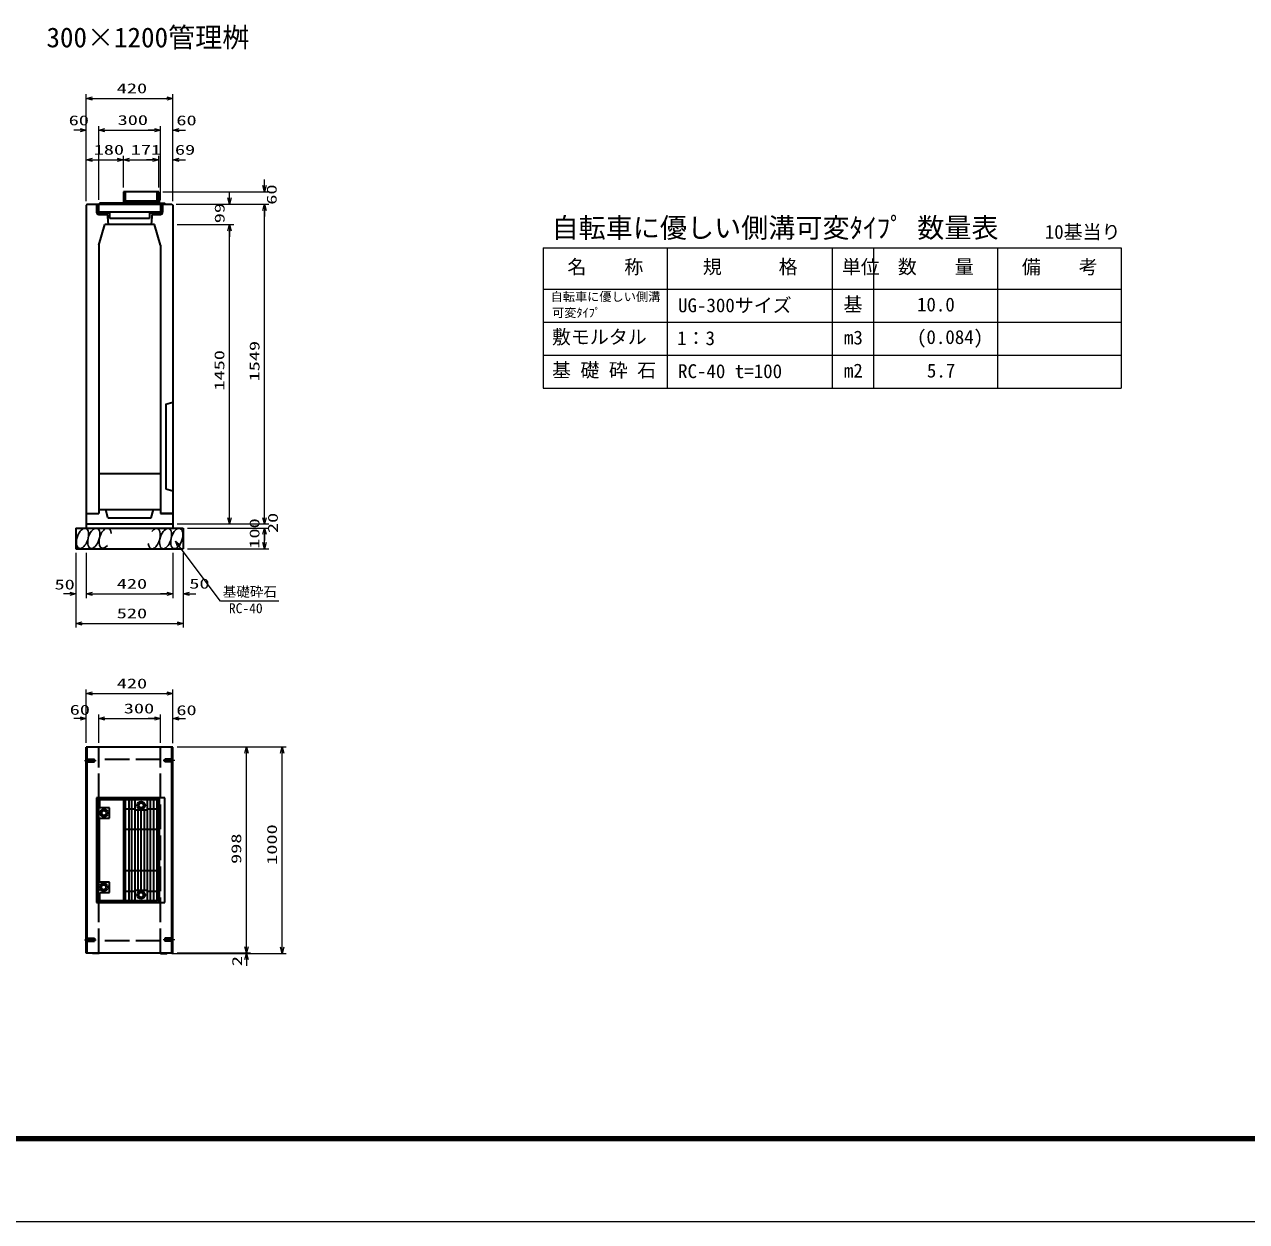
# Model space of a CAD drawing. Units: millimetres on the paper. Extents: x 20 to 861, y 20 to 614.
# Drawn here: x 278.1 to 574.2, y 20.1 to 310.1 of the extents above; entities that cross this region are included whole.
import ezdxf
from ezdxf.enums import TextEntityAlignment as Align

# ---------------------------------------------------------------- set-up
doc = ezdxf.new("R2010")
doc.units = ezdxf.units.MM
doc.linetypes.add('CHAIN', pattern=[18.5, 12, -1.5, 3.5, -1.5])
doc.linetypes.add('DASHED', pattern=[7.5, 6, -1.5])
for name, color, linetype, lineweight in [('D-BMK-HTXT', 7, 'Continuous', 13), ('D-TTL-LINE（区切線）', 1, 'Continuous', 35), ('D-TTL（外枠）', 2, 'Continuous', 140)]:
    doc.layers.add(name, color=color, linetype=linetype, lineweight=lineweight)
doc.styles.add('ＭＳ ゴシック', font='')
doc.styles.get('ＭＳ ゴシック').set_extended_font_data('MS Gothic')

# ---------------------------------------------------------------- blocks, each defined once
blk = doc.blocks.new('_Open30@@SfigorgFlag@@4')
at = {"color": 7, "linetype": 'Continuous', "lineweight": 13}
for p, q in [((-1, 0.2679), (0, 0)), ((0, 0), (-1, -0.2679)), ((0, 0), (-1, 0))]:
    blk.add_line(p, q, dxfattribs=at)

msp = doc.modelspace()

# ---------------------------------------------------------------- linework, layer by layer
at = {"layer": 'D-BMK-HTXT'}
for p, q in [((403.811, 255.934), (403.811, 221.934)), ((403.811, 255.934), (543.811, 255.934)), ((433.811, 255.934), (433.811, 221.934)), ((473.811, 255.934), (473.811, 221.934)), ((483.811, 255.934), (483.811, 221.934)), ((513.811, 255.934), (513.811, 221.934)), ((543.811, 255.934), (543.811, 221.934)), ((403.811, 245.934), (543.811, 245.934)), ((403.811, 237.934), (543.811, 237.934)), ((403.811, 229.934), (543.811, 229.934)), ((403.811, 221.934), (543.811, 221.934))]:
    msp.add_line(p, q, dxfattribs=at)
at = {"layer": 'D-TTL-LINE（区切線）', "color": 7, "lineweight": 13}
for p, q in [((293.122, 285.447), (293.122, 293.138)), ((314.122, 285.447), (314.122, 293.138)), ((294.622, 292.138), (312.622, 292.138)), ((291.622, 284.447), (290.122, 284.447)), ((293.122, 274.984), (293.122, 285.447)), ((296.122, 275.229), (296.122, 285.447)), ((296.122, 267.563), (296.122, 285.447)), ((297.622, 284.447), (299.122, 284.447)), ((297.622, 284.447), (309.622, 284.447)), ((309.622, 284.447), (308.122, 284.447)), ((311.122, 267.538), (311.122, 285.447)), ((311.122, 275.229), (311.122, 285.447)), ((314.122, 274.984), (314.122, 285.447)), ((315.622, 284.447), (317.122, 284.447)), ((293.122, 267.293), (293.122, 278.252)), ((294.622, 277.252), (300.622, 277.252)), ((302.122, 270.538), (302.122, 278.252)), ((302.122, 270.538), (302.122, 278.252)), ((303.622, 277.252), (309.172, 277.252)), ((309.172, 277.252), (307.672, 277.252)), ((310.672, 270.538), (310.672, 278.252)), ((310.672, 270.538), (310.672, 278.252)), ((314.122, 267.293), (314.122, 278.252)), ((315.622, 277.252), (317.122, 277.252)), ((336.325, 271.038), (336.325, 272.538)), ((311.672, 269.538), (337.325, 269.538)), ((327.827, 268.038), (327.827, 269.538)), ((314.872, 266.538), (328.827, 266.538)), ((315.872, 266.538), (337.325, 266.538)), ((315.872, 266.538), (337.325, 266.538)), ((336.325, 190.588), (336.325, 265.038)), ((336.325, 265.038), (336.325, 263.538)), ((315.122, 261.588), (328.827, 261.588)), ((315.122, 261.588), (328.827, 261.588)), ((327.827, 190.588), (327.827, 260.088)), ((327.827, 260.088), (327.827, 258.588)), ((336.325, 190.588), (336.325, 192.088)), ((315.122, 189.088), (337.325, 189.088)), ((315.122, 189.088), (328.827, 189.088)), ((315.122, 189.088), (337.325, 189.088)), ((317.622, 188.088), (337.325, 188.088)), ((317.622, 188.088), (337.325, 188.088)), ((336.325, 184.588), (336.325, 186.588)), ((336.325, 186.588), (336.325, 185.088)), ((325.64, 170.391), (315.636, 183.717)), ((290.622, 182.088), (290.622, 171.121)), ((290.622, 181.088), (290.622, 163.964)), ((293.122, 182.088), (293.122, 171.121)), ((293.122, 182.088), (293.122, 171.121)), ((314.122, 182.088), (314.122, 171.121)), ((314.122, 181.088), (314.122, 171.121)), ((316.622, 182.088), (316.622, 171.121)), ((316.622, 181.088), (316.622, 163.964)), ((317.622, 183.088), (337.325, 183.088)), ((289.122, 172.121), (287.622, 172.121)), ((294.622, 172.121), (312.622, 172.121)), ((294.622, 172.121), (296.122, 172.121)), ((312.622, 172.121), (311.122, 172.121)), ((318.122, 172.121), (319.622, 172.121)), ((339.744, 170.391), (325.64, 170.391)), ((292.122, 164.964), (315.122, 164.964)), ((293.122, 142.925), (293.122, 148.975)), ((314.122, 142.955), (314.122, 148.975)), ((294.622, 147.975), (312.622, 147.975)), ((293.122, 136.028), (293.122, 142.925)), ((296.122, 136.028), (296.122, 142.925)), ((296.122, 136.08), (296.122, 142.925)), ((311.122, 136.028), (311.122, 142.925)), ((311.122, 136.028), (311.122, 142.925)), ((314.122, 135.998), (314.122, 142.925)), ((291.622, 141.925), (290.122, 141.925)), ((297.622, 141.925), (309.622, 141.925)), ((297.622, 141.925), (299.122, 141.925)), ((309.622, 141.925), (308.122, 141.925)), ((315.622, 141.925), (317.122, 141.925)), ((315.122, 135.058), (332.911, 135.058)), ((331.911, 86.658), (331.911, 133.558)), ((332.911, 135.058), (341.551, 135.058)), ((340.551, 86.558), (340.551, 133.558)), ((331.911, 86.658), (331.911, 88.158)), ((313.872, 85.058), (332.911, 85.058)), ((315.122, 85.158), (332.911, 85.158)), ((315.122, 85.158), (332.911, 85.158)), ((330.474, 85.058), (341.551, 85.058)), ((331.911, 83.558), (331.911, 82.058))]:
    msp.add_line(p, q, dxfattribs=at)
at = {"layer": 'D-TTL-LINE（区切線）'}
for p, q in [((310.672, 269.538), (302.122, 269.538)), ((302.122, 269.538), (302.122, 266.563)), ((302.422, 269.538), (302.422, 266.563)), ((310.272, 269.513), (302.522, 269.513)), ((302.522, 269.513), (302.522, 267.313)), ((310.272, 267.313), (310.272, 269.513)), ((310.372, 269.538), (310.372, 266.563)), ((310.672, 266.563), (310.672, 269.538)), ((293.372, 266.538), (293.122, 266.293)), ((293.372, 266.538), (313.872, 266.538)), ((295.622, 266.538), (295.622, 264.588)), ((295.922, 264.638), (295.922, 266.538)), ((296.122, 266.563), (312.172, 266.563)), ((296.122, 264.563), (296.122, 266.563)), ((302.122, 266.788), (296.347, 266.788)), ((296.347, 266.788), (296.347, 266.563)), ((302.422, 266.863), (310.372, 266.863)), ((302.522, 267.313), (310.272, 267.313)), ((302.672, 266.863), (302.672, 267.313)), ((310.122, 266.863), (310.122, 267.313)), ((310.722, 268.063), (310.672, 268.063)), ((310.822, 266.913), (310.822, 267.963)), ((312.072, 266.713), (311.022, 266.713)), ((311.122, 266.563), (311.122, 264.563)), ((311.322, 264.638), (311.322, 266.538)), ((311.622, 266.538), (311.622, 264.588)), ((312.172, 266.563), (312.172, 266.613)), ((313.872, 266.538), (314.122, 266.293)), ((293.122, 266.293), (293.122, 188.088)), ((311.122, 264.563), (296.122, 264.563)), ((296.172, 264.038), (298.122, 264.038)), ((298.547, 264.338), (296.222, 264.338)), ((298.122, 264.038), (298.122, 264.338)), ((298.172, 264.338), (298.422, 261.588)), ((298.547, 264.338), (298.547, 264.563)), ((298.797, 263.063), (298.797, 264.563)), ((308.447, 264.563), (308.447, 263.063)), ((308.697, 264.338), (308.697, 264.563)), ((311.026, 264.338), (308.697, 264.338)), ((309.072, 264.338), (308.822, 261.588)), ((309.122, 264.338), (309.122, 264.038)), ((309.122, 264.038), (311.072, 264.038)), ((310.897, 264.563), (310.897, 264.338)), ((314.122, 266.293), (314.122, 188.088)), ((296.122, 256.588), (297.622, 261.588)), ((309.622, 261.588), (297.622, 261.588)), ((308.447, 263.063), (298.797, 263.063)), ((311.122, 256.588), (309.622, 261.588)), ((296.122, 256.588), (296.122, 191.588)), ((311.122, 256.588), (311.122, 191.588)), ((312.372, 218.088), (314.122, 218.588)), ((312.372, 218.088), (312.372, 197.588)), ((296.172, 201.338), (296.172, 191.588)), ((296.172, 201.338), (311.072, 201.338)), ((311.072, 201.338), (311.072, 191.588)), ((312.372, 197.588), (314.122, 197.088)), ((296.172, 192.588), (311.072, 192.588)), ((298.372, 190.588), (297.872, 192.588)), ((308.872, 190.588), (309.372, 192.588)), ((293.122, 191.588), (296.172, 191.588)), ((293.122, 191.588), (296.122, 191.588)), ((298.372, 190.588), (308.872, 190.588)), ((311.072, 191.588), (314.122, 191.588)), ((314.122, 191.588), (311.122, 191.588)), ((290.622, 188.088), (316.622, 188.088)), ((290.622, 188.088), (290.622, 183.088)), ((293.122, 189.088), (314.122, 189.088)), ((316.622, 188.088), (316.622, 183.088)), ((290.622, 183.088), (316.622, 183.088)), ((293.122, 85.128), (293.122, 135.028)), ((314.122, 135.028), (293.122, 135.028)), ((293.372, 85.128), (293.372, 135.028)), ((313.872, 85.128), (313.872, 135.028)), ((314.122, 85.128), (314.122, 135.028)), ((293.122, 132.128), (295.122, 132.128)), ((293.122, 131.428), (295.122, 131.428)), ((295.122, 131.428), (295.122, 132.128)), ((314.122, 132.128), (312.122, 132.128)), ((312.122, 131.428), (312.122, 132.128)), ((314.122, 131.428), (312.122, 131.428)), ((295.622, 122.753), (295.622, 97.403)), ((311.622, 122.753), (295.622, 122.753)), ((295.922, 122.453), (295.922, 97.703)), ((302.122, 122.453), (295.922, 122.453)), ((296.402, 120.328), (296.402, 122.253)), ((302.122, 122.253), (296.402, 122.253)), ((302.122, 122.753), (302.122, 97.403)), ((312.172, 122.753), (302.122, 122.753)), ((302.422, 122.753), (302.422, 97.403)), ((310.372, 122.453), (302.422, 122.453)), ((302.522, 122.253), (302.522, 97.903)), ((310.272, 122.253), (302.522, 122.253)), ((303.397, 122.253), (303.397, 97.903)), ((304.147, 97.903), (304.147, 122.253)), ((304.897, 122.253), (304.897, 97.903)), ((305.705, 120.928), (306.051, 121.528)), ((306.051, 121.528), (306.744, 121.528)), ((306.744, 121.528), (307.09, 120.928)), ((307.897, 122.253), (307.897, 97.903)), ((308.647, 97.903), (308.647, 122.253)), ((309.397, 122.253), (309.397, 97.903)), ((310.272, 97.903), (310.272, 122.253)), ((310.372, 97.703), (310.372, 122.753)), ((310.672, 122.753), (310.672, 97.403)), ((310.822, 97.403), (310.822, 122.753)), ((312.172, 97.403), (312.172, 122.753)), ((298.752, 120.328), (296.402, 120.328)), ((297.046, 119.678), (296.7, 119.078)), ((296.7, 119.078), (297.046, 118.478)), ((297.739, 119.678), (297.046, 119.678)), ((297.046, 118.478), (297.739, 118.478)), ((298.085, 119.078), (297.739, 119.678)), ((297.739, 118.478), (298.085, 119.078)), ((298.752, 117.828), (298.752, 120.328)), ((302.522, 120.078), (304.897, 120.078)), ((304.897, 119.828), (307.897, 119.828)), ((305.647, 119.828), (305.647, 100.328)), ((306.051, 120.328), (305.705, 120.928)), ((306.744, 120.328), (306.051, 120.328)), ((306.397, 100.328), (306.397, 119.828)), ((307.09, 120.928), (306.744, 120.328)), ((307.147, 119.828), (307.147, 100.328)), ((307.897, 120.078), (310.272, 120.078)), ((296.347, 102.328), (296.347, 117.828)), ((296.347, 117.828), (298.752, 117.828)), ((310.272, 115.078), (302.522, 115.078)), ((310.272, 105.078), (302.522, 105.078)), ((298.752, 102.328), (296.347, 102.328)), ((296.991, 101.678), (296.645, 101.078)), ((296.645, 101.078), (296.991, 100.478)), ((297.684, 101.678), (296.991, 101.678)), ((298.03, 101.078), (297.684, 101.678)), ((297.684, 100.478), (298.03, 101.078)), ((298.752, 99.828), (298.752, 102.328)), ((295.922, 97.703), (302.122, 97.703)), ((296.402, 97.903), (296.402, 99.828)), ((296.402, 99.828), (298.752, 99.828)), ((296.402, 97.903), (302.122, 97.903)), ((296.991, 100.478), (297.684, 100.478)), ((310.372, 97.703), (302.422, 97.703)), ((304.897, 100.078), (302.522, 100.078)), ((302.522, 97.903), (310.272, 97.903)), ((307.897, 100.328), (304.897, 100.328)), ((306.051, 99.828), (305.705, 99.228)), ((305.705, 99.228), (306.051, 98.628)), ((306.744, 99.828), (306.051, 99.828)), ((306.051, 98.628), (306.744, 98.628)), ((307.09, 99.228), (306.744, 99.828)), ((306.744, 98.628), (307.09, 99.228)), ((310.272, 100.078), (307.897, 100.078)), ((295.622, 97.403), (311.622, 97.403)), ((302.122, 97.403), (312.172, 97.403)), ((293.122, 88.728), (295.122, 88.728)), ((293.122, 88.028), (295.122, 88.028)), ((295.122, 88.728), (295.122, 88.028)), ((314.122, 88.728), (312.122, 88.728)), ((312.122, 88.728), (312.122, 88.028)), ((314.122, 88.028), (312.122, 88.028)), ((314.122, 85.128), (293.122, 85.128)), ((294.622, 85.028), (294.522, 85.128)), ((296.122, 85.028), (294.622, 85.028)), ((296.122, 85.028), (296.222, 85.128)), ((311.122, 85.028), (311.022, 85.128)), ((311.122, 85.028), (312.622, 85.028)), ((312.622, 85.028), (312.722, 85.128))]:
    msp.add_line(p, q, dxfattribs=at)
at = {"layer": 'D-TTL-LINE（区切線）', "linetype": 'DASHED'}
for p, q in [((296.122, 85.128), (296.122, 135.028)), ((311.122, 85.128), (311.122, 135.028)), ((311.122, 132.028), (296.222, 132.028)), ((311.122, 88.128), (296.222, 88.128))]:
    msp.add_line(p, q, dxfattribs=at)
at = {"layer": 'D-TTL-LINE（区切線）', "color": 2, "linetype": 'CHAIN', "lineweight": 18}
for p, q in [((292.66, 131.778), (295.51, 131.778)), ((314.584, 131.778), (311.735, 131.778)), ((292.66, 88.378), (295.51, 88.378)), ((314.584, 88.378), (311.735, 88.378))]:
    msp.add_line(p, q, dxfattribs=at)
at = {"layer": 'D-TTL-LINE（区切線）', "color": 7, "lineweight": 18}
msp.add_line((20.1, 20.11), (861.1, 20.11), dxfattribs=at)
at = {"layer": 'D-TTL-LINE（区切線）'}
for centre, radius in [((306.397, 120.928), 0.95), ((306.397, 120.928), 0.6), ((297.392, 119.078), 0.95), ((297.392, 119.078), 0.6), ((297.337, 101.078), 0.95), ((297.337, 101.078), 0.6), ((306.397, 99.228), 0.95), ((306.397, 99.228), 0.6)]:
    msp.add_circle(centre, radius, dxfattribs=at)
for centre, radius, start, end in [((310.722, 267.963), 0.1, 0, 90), ((311.022, 266.913), 0.2, 180, 270), ((312.072, 266.613), 0.1, 0, 90), ((296.172, 264.588), 0.55, 180, 270), ((296.222, 264.638), 0.3, 180, 270), ((311.022, 264.638), 0.3, 270.63559, 359.99998), ((311.072, 264.588), 0.55, 269.99995, 359.99995)]:
    msp.add_arc(centre, radius, start, end, dxfattribs=at)
at = {"layer": 'D-TTL-LINE（区切線）', "color": 7, "lineweight": 25}
for centre, major_axis in [((292.217, 185.611), (0.79, 2.421)), ((294.938, 185.611), (0.79, 2.421)), ((312.327, 185.531), (-0.771, -2.427)), ((315.048, 185.552), (-0.771, -2.427))]:
    msp.add_ellipse(centre, major_axis=major_axis, ratio=0.5139, dxfattribs=at)
for centre, major_axis in [((297.679, 185.611), (0.79, 2.421)), ((309.586, 185.509), (-0.771, -2.427))]:
    msp.add_ellipse(centre, major_axis=major_axis, ratio=0.5139, start_param=5.3575563, end_param=10.3750652, dxfattribs=at)
at = {"layer": 'D-TTL（外枠）'}
msp.add_line((40.2, 40.21), (841, 40.21), dxfattribs=at)

# ---------------------------------------------------------------- block references
at = {"layer": 'D-TTL-LINE（区切線）', "xscale": 1.5, "yscale": 1.5}
for p, rotation in [((293.122, 292.138), 180), ((296.122, 284.447), 180), ((296.122, 284.447), 180), ((314.122, 284.447), 180), ((293.122, 277.252), 180), ((302.122, 277.252), 180), ((314.122, 277.252), 180), ((336.325, 269.538), 270), ((327.827, 266.538), 270), ((336.325, 266.538), 90), ((336.325, 266.538), 90), ((327.827, 261.588), 90), ((327.827, 261.588), 90), ((327.827, 189.088), 270), ((336.325, 189.088), 270), ((336.325, 189.088), 270), ((336.325, 188.088), 90), ((336.325, 188.088), 90), ((314.736, 184.917), 126.89552), ((336.325, 183.088), 270), ((293.122, 172.121), 180), ((293.122, 172.121), 180), ((316.622, 172.121), 180), ((290.622, 164.964), 180), ((293.122, 147.975), 180), ((296.122, 141.925), 180), ((296.122, 141.925), 180), ((314.122, 141.925), 180), ((331.911, 135.058), 90), ((340.551, 135.058), 90), ((331.911, 85.158), 270), ((331.911, 85.158), 270), ((340.551, 85.058), 270), ((331.911, 85.058), 90)]:
    msp.add_blockref('_Open30@@SfigorgFlag@@4', p, dxfattribs=dict(at, rotation=rotation))
for p in [(314.122, 292.138), (293.122, 284.447), (311.122, 284.447), (311.122, 284.447), (302.122, 277.252), (310.672, 277.252), (310.672, 277.252), (290.622, 172.121), (314.122, 172.121), (314.122, 172.121), (316.622, 164.964), (314.122, 147.975), (293.122, 141.925), (311.122, 141.925), (311.122, 141.925)]:
    msp.add_blockref('_Open30@@SfigorgFlag@@4', p, dxfattribs=at)

# ---------------------------------------------------------------- texts
at = {"layer": 'D-BMK-HTXT', "style": 'ＭＳ ゴシック'}
for s, height, p in [('自転車に優しい側溝可変ﾀｲﾌﾟ 数量表', 4.811, (405.816, 256.974)), ('10基当り', 3.367, (525.277, 257.131)), ('名\u3000\u3000称', 3.367, (409.652, 248.654)), ('規\u3000\u3000\u3000格', 3.367, (442.456, 248.671)), ('単位', 3.367, (476.133, 248.636)), ('数\u3000\u3000量', 3.367, (489.704, 248.671)), ('備\u3000\u3000考', 3.367, (519.722, 248.643)), ('自転車に優しい側溝\u3000', 2.165, (405.595, 242.404)), ('UG-300サイズ', 3.367, (436.46, 239.341)), ('基', 3.367, (476.529, 239.573)), ('10.0', 3.367, (494.328, 239.537)), ('可変ﾀｲﾌﾟ', 2.165, (405.937, 238.53)), ('敷モルタル', 3.367, (405.917, 231.678)), ('1：3', 3.367, (436.229, 231.385)), ('m3', 3.367, (476.636, 231.537)), ('(0.084)', 3.367, (494.327, 231.654)), ('基 礎 砕 石', 3.367, (405.917, 223.645)), ('RC-40 t=100', 3.367, (436.46, 223.385)), ('m2', 3.367, (476.627, 223.537)), ('5.7', 3.367, (496.729, 223.537))]:
    msp.add_text(s, height=height, dxfattribs=at).set_placement(p, align=Align.BOTTOM_LEFT)
at = {"layer": 'D-TTL-LINE（区切線）', "color": 7, "style": 'ＭＳ ゴシック'}
for s, height, p in [('300×1200管理桝', 4.811, (283.473, 303.076)), ('基礎砕石', 2.405, (326.176, 170.728)), ('RC-40', 2.405, (327.664, 166.741))]:
    msp.add_text(s, height=height, dxfattribs=at).set_placement(p, align=Align.BOTTOM_LEFT)
at = {"layer": 'D-TTL-LINE（区切線）', "color": 7, "style": 'ＭＳ ゴシック', "width": 1.5}
for s, p in [('420', (300.497, 292.675)), ('60', (288.858, 284.908)), ('300', (300.706, 284.985)), ('60', (314.942, 284.908)), ('180', (294.914, 277.789)), ('171', (303.897, 277.789)), ('69', (314.596, 277.78)), ('50', (285.425, 172.488)), ('420', (300.497, 172.658)), ('50', (318.074, 172.696)), ('520', (300.497, 165.501)), ('420', (300.497, 148.512)), ('60', (289.108, 142.143)), ('300', (302.206, 142.462)), ('60', (314.942, 142.048))]:
    msp.add_text(s, height=2.405, dxfattribs=at).set_placement(p, align=Align.BOTTOM_LEFT)
for s, p in [('60', (339.955, 266.396)), ('99', (327.336, 261.91)), ('1450', (327.29, 221.38)), ('1549', (335.788, 223.6)), ('100', (335.788, 183.088)), ('20', (340.239, 186.87)), ('1000', (340.014, 106.516)), ('998', (331.374, 106.733)), ('2', (331.549, 81.97))]:
    msp.add_text(s, height=2.405, rotation=90, dxfattribs=at).set_placement(p, align=Align.BOTTOM_LEFT)

doc.saveas('drawing.dxf')
